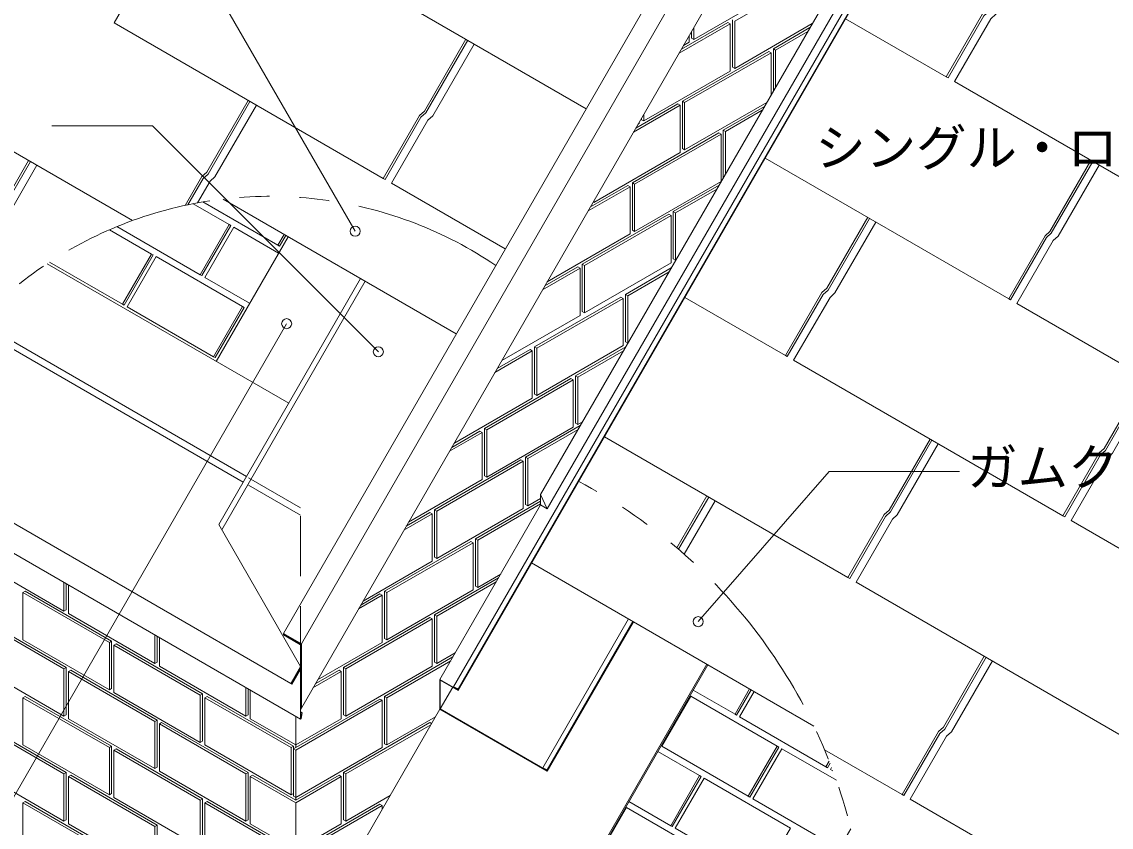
# Model space of a CAD drawing. Units: millimetres, scale not verified. Extents: x -1104 to 1104, y -764 to 764.
# Drawn here: x -814.7 to -469, y -251.2 to 4.3 of the extents above; entities that cross this region are included whole.
import ezdxf
from ezdxf.enums import TextEntityAlignment as Align

# ---------------------------------------------------------------- set-up
doc = ezdxf.new("R2010")
doc.units = ezdxf.units.MM
doc.header["$LTSCALE"] = 3
doc.linetypes.add('USER1', pattern=[9.525, 6.35, -3.175])
doc.linetypes.add('USER2', pattern=[31.75, 15.875, -3.175, 3.175, -3.175, 3.175, -3.175])
for name, color, linetype, lineweight in [('0-4_BOUSUI', 1, 'Continuous', 18), ('0-5_MOJI', 7, 'Continuous', 18), ('0-8_KANAMONO', 4, 'Continuous', 18), ('0-A_single', 6, 'Continuous', 18), ('0-C_tile', 9, 'Continuous', 18)]:
    doc.layers.add(name, color=color, linetype=linetype, lineweight=lineweight)
doc.styles.add('ＭＳ ゴシック', font='')
doc.styles.get('ＭＳ ゴシック').set_extended_font_data('MS Gothic')

msp = doc.modelspace()

# ---------------------------------------------------------------- linework, layer by layer
at = {"layer": '0-4_BOUSUI'}
for p, q in [((-647.956, -150.192), (-512.624, 84.209)), ((-650.09, -145.627), (-519.78, 80.078)), ((-750.882, -51.939), (-676.853, -94.679)), ((-753.057, -103.398), (-730.231, -63.861)), ((-730.024, -116.696), (-806.707, -72.423)), ((-650.09, -148.96), (-650.09, -145.627)), ((-650.09, -145.627), (-647.956, -150.192)), ((-650.09, -148.96), (-647.956, -150.192)), ((-652.925, -167.344), (-563.344, -219.064)), ((-651.369, -293.087), (-597.31, -199.453)), ((-637.648, -270.029), (-597.003, -199.63)), ((-682.04, -213.726), (-708.736, -259.966))]:
    msp.add_line(p, q, dxfattribs=at)
at = {"layer": '0-5_MOJI'}
for points in [[(-786.153, 16.148), (-754.153, 16.148), (-708.956, -62.135)], [(-805.205, -28.729), (-773.205, -28.729), (-701.58, -100.354)], [(-899.295, -355.789), (-883.295, -355.789), (-730.68, -91.451)], [(-517.113, -138.377), (-558.459, -138.377), (-600.1, -185.965)]]:
    msp.add_lwpolyline(points, dxfattribs=at)
for centre in [(-708.956, -62.135), (-730.68, -91.451), (-701.58, -100.354), (-600.1, -185.965)]:
    msp.add_circle(centre, 1.6, dxfattribs=at)
at = {"layer": '0-5_MOJI', "linetype": 'USER2'}
for centre, radius, start, end in [((-735.915, -179.04), 127.98, 55.98175, 158.85361), ((-717.946, -293.129), 171.428, 324.48324, 62.20065)]:
    msp.add_arc(centre, radius, start, end, dxfattribs=at)
at = {"layer": '0-8_KANAMONO'}
for p, q in [((-677.71, -206.657), (-508.355, 86.674)), ((-676.266, -207.773), (-505.224, 88.482)), ((-676.266, -207.301), (-505.632, 88.246)), ((-588.176, 58.915), (-731.703, -189.681)), ((-582.489, 55.632), (-726.016, -192.964)), ((-575.034, 48.177), (-726.334, -213.882)), ((-729.371, -205.563), (-1071.983, -7.756)), ((-726.334, -216.869), (-1071.983, -17.308)), ((-752.228, -155.153), (-707.198, -77.159)), ((-751.266, -156.82), (-705.755, -77.993)), ((-744.471, -141.719), (-830.034, -92.319)), ((-744.459, -141.698), (-830.017, -92.301)), ((-743.439, -139.93), (-828.584, -90.772)), ((-682.04, -204.298), (-650.09, -148.96)), ((-726.247, -200.153), (-752.228, -155.153)), ((-649.42, -232.277), (-622.179, -185.095)), ((-647.976, -232.921), (-620.817, -185.881)), ((-647.976, -233.393), (-620.613, -185.999)), ((-731.703, -189.681), (-726.016, -192.964)), ((-731.703, -189.681), (-731.703, -190.152)), ((-731.703, -190.152), (-726.247, -193.302)), ((-731.616, -190.05), (-731.616, -189.872)), ((-726.103, -193.056), (-731.616, -189.872)), ((-726.16, -193.2), (-731.616, -190.05)), ((-726.247, -200.766), (-726.247, -193.302)), ((-726.16, -213.582), (-726.16, -193.2)), ((-726.103, -213.482), (-726.103, -193.056)), ((-726.016, -213.332), (-726.016, -192.964)), ((-726.247, -200.153), (-726.247, -200.295)), ((-726.247, -200.766), (-726.451, -200.649)), ((-681.953, -213.635), (-677.993, -206.776)), ((-725.747, -214.86), (-726.247, -214.572)), ((-725.834, -214.91), (-726.247, -214.671)), ((-726.138, -216.657), (-726.247, -216.594))]:
    msp.add_line(p, q, dxfattribs=at)
at = {"layer": '0-8_KANAMONO', "linetype": 'USER1'}
for p, q in [((-726.247, -152.24), (-744.471, -141.719)), ((-726.247, -152.213), (-744.459, -141.698)), ((-726.247, -149.856), (-743.439, -139.93)), ((-726.247, -200.153), (-726.247, -149.856))]:
    msp.add_line(p, q, dxfattribs=at)
at = {"layer": '0-8_KANAMONO'}
for points in [[(-726.247, -200.153), (-729.371, -205.563), (-729.044, -205.752), (-726.334, -201.059), (-726.334, -216.869), (-726.064, -216.715), (-725.747, -214.86), (-725.834, -214.91), (-726.138, -216.657), (-726.247, -216.719), (-726.247, -213.732)], [(-726.247, -200.766), (-729.044, -205.611), (-729.248, -205.493), (-726.16, -200.145)]]:
    msp.add_lwpolyline(points, dxfattribs=at)
msp.add_lwpolyline([(-681.953, -204.489), (-681.953, -213.635), (-648.063, -233.201), (-648.063, -233.024), (-649.42, -232.418), (-649.42, -232.277), (-647.976, -232.921), (-647.976, -233.393), (-682.04, -213.726), (-682.04, -204.298), (-676.353, -207.581), (-676.353, -207.404), (-677.71, -206.798), (-677.71, -206.657), (-676.266, -207.301), (-676.266, -207.773)], close=True, dxfattribs=at)
at = {"layer": '0-A_single'}
for p, q in [((-715.198, 22.664), (-635.629, -23.276)), ((-785.462, 3.951), (-700.014, -45.382)), ((-553.278, 5.249), (-521.341, -13.191)), ((-854.582, -15.422), (-779.563, -58.734)), ((-518.742, -14.691), (-433.295, -64.024)), ((-578.794, -38.946), (-501.534, -83.552)), ((-697.416, -46.882), (-661.298, -67.735)), ((-604.309, -83.14), (-572.372, -101.579)), ((-498.936, -85.052), (-413.488, -134.385)), ((-569.773, -103.079), (-484.326, -152.412)), ((-629.825, -127.334), (-552.565, -171.94)), ((-606.832, -162.587), (-597.316, -146.103)), ((-596.744, -146.433), (-606.322, -163.023)), ((-604.523, -164.588), (-594.717, -147.603)), ((-481.728, -153.912), (-396.28, -203.246)), ((-549.967, -173.44), (-464.519, -222.773)), ((-559.954, -226.599), (-535.357, -240.801)), ((-532.759, -242.301), (-447.311, -291.634))]:
    msp.add_line(p, q, dxfattribs=at)
for points in [[(-785.462, 3.951), (-773.928, 23.927), (-772.367, 25.312), (-759.221, 48.08)], [(-494.682, 30.343), (-507.827, 7.575), (-509.389, 6.19), (-520.769, -13.521), (-521.341, -13.191), (-509.807, 6.785), (-508.246, 8.17), (-495.253, 30.673)], [(-518.742, -14.691), (-507.209, 5.285), (-505.648, 6.67), (-492.655, 29.173)], [(-673.202, -1.583), (-686.501, -24.617), (-688.062, -26.002), (-699.442, -45.712), (-700.014, -45.382), (-688.481, -25.406), (-686.919, -24.022), (-673.774, -1.253)], [(-697.416, -46.882), (-685.883, -26.906), (-684.321, -25.522), (-671.175, -2.753)], [(-762.887, -53.935), (-757.601, -44.779), (-756.039, -43.394), (-742.894, -20.626)], [(-742.322, -20.956), (-755.621, -43.99), (-757.182, -45.374), (-762.018, -53.751)], [(-758.972, -53.155), (-755.003, -46.279), (-753.441, -44.894), (-740.296, -22.126)], [(-812.585, -39.668), (-824.557, -60.404), (-825.114, -60.898), (-825.782, -62.054), (-827.343, -63.439), (-838.876, -83.415), (-838.305, -83.745), (-826.925, -64.034), (-825.363, -62.649), (-824.696, -61.493), (-824.138, -60.999), (-812.014, -39.998)], [(-809.987, -41.168), (-821.959, -61.904), (-822.516, -62.398), (-823.184, -63.554), (-824.745, -64.939), (-836.278, -84.915)], [(-474.875, -40.017), (-488.021, -62.786), (-489.583, -64.171), (-500.962, -83.882), (-501.534, -83.552), (-490.001, -63.576), (-488.439, -62.191), (-475.447, -39.687)], [(-498.936, -85.052), (-487.403, -65.076), (-485.841, -63.691), (-472.849, -41.187)], [(-545.713, -58.045), (-558.859, -80.814), (-560.42, -82.198), (-571.8, -101.909), (-572.372, -101.579), (-560.838, -81.603), (-559.277, -80.218), (-546.284, -57.715)], [(-569.773, -103.079), (-558.24, -83.103), (-556.679, -81.718), (-543.686, -59.215)], [(-457.667, -108.878), (-470.813, -131.647), (-472.374, -133.032), (-483.754, -152.742), (-484.326, -152.412), (-472.793, -132.436), (-471.231, -131.052), (-458.239, -108.548)], [(-481.728, -153.912), (-470.194, -133.936), (-468.633, -132.552), (-455.64, -110.048)], [(-525.906, -128.406), (-539.052, -151.175), (-540.614, -152.559), (-551.994, -172.27), (-552.565, -171.94), (-541.032, -151.964), (-539.47, -150.579), (-526.478, -128.076)], [(-549.967, -173.44), (-538.434, -153.464), (-536.872, -152.079), (-523.88, -129.576)], [(-508.698, -197.267), (-521.844, -220.035), (-523.405, -221.42), (-534.785, -241.131), (-535.357, -240.801), (-523.824, -220.825), (-522.262, -219.44), (-509.27, -196.937)], [(-532.759, -242.301), (-521.225, -222.325), (-519.664, -220.94), (-506.672, -198.437)]]:
    msp.add_lwpolyline(points, dxfattribs=at)
at = {"layer": '0-C_tile'}
for p, q in [((-605.41, -4.435), (-590.657, 4.083)), ((-589.935, 3.666), (-590.657, 4.083)), ((-576.223, -4.251), (-564.589, 2.466)), ((-605.091, -20.917), (-577.667, -5.084)), ((-576.945, -5.501), (-577.667, -5.084)), ((-575.501, -4.667), (-576.223, -4.251)), ((-576.223, -17.685), (-576.223, -4.251)), ((-619.843, -29.435), (-606.534, -21.751)), ((-605.812, -22.167), (-606.534, -21.751)), ((-604.369, -21.334), (-605.091, -20.917)), ((-592.1, -30.084), (-579.023, -22.534)), ((-620.968, -46.751), (-593.544, -30.917)), ((-592.822, -31.334), (-593.544, -30.917)), ((-591.379, -30.501), (-592.1, -30.084)), ((-634.277, -54.435), (-622.411, -47.584)), ((-621.689, -48.001), (-622.411, -47.584)), ((-620.246, -47.167), (-620.968, -46.751)), ((-607.977, -55.917), (-593.457, -47.534)), ((-636.845, -72.584), (-609.421, -56.751)), ((-608.699, -57.167), (-609.421, -56.751)), ((-607.256, -56.334), (-607.977, -55.917)), ((-636.123, -73.001), (-636.845, -72.584)), ((-648.711, -79.435), (-638.288, -73.417)), ((-637.567, -73.834), (-638.288, -73.417)), ((-623.133, -82.167), (-608.612, -73.784)), ((-622.411, -82.584), (-623.133, -82.167)), ((-652, -98.834), (-624.576, -83.001)), ((-623.855, -83.417), (-624.576, -83.001)), ((-663.866, -105.685), (-653.444, -99.667)), ((-652.722, -100.084), (-653.444, -99.667)), ((-651.279, -99.251), (-652, -98.834)), ((-639.01, -108.001), (-623.046, -98.784)), ((-667.877, -124.667), (-640.453, -108.834)), ((-639.732, -109.251), (-640.453, -108.834)), ((-638.288, -108.417), (-639.01, -108.001)), ((-654.887, -133.834), (-637.48, -123.784)), ((-678.3, -130.685), (-669.321, -125.501)), ((-668.599, -125.917), (-669.321, -125.501)), ((-667.156, -125.084), (-667.877, -124.667)), ((-683.755, -150.501), (-656.33, -134.667)), ((-655.609, -135.084), (-656.33, -134.667)), ((-654.165, -134.251), (-654.887, -133.834)), ((-670.764, -159.667), (-650.09, -147.731)), ((-692.734, -155.685), (-685.198, -151.334)), ((-684.476, -151.751), (-685.198, -151.334)), ((-683.033, -150.917), (-683.755, -150.501)), ((-699.632, -176.334), (-672.208, -160.501)), ((-671.486, -160.917), (-672.208, -160.501)), ((-670.043, -160.084), (-670.764, -159.667)), ((-683.755, -183.834), (-663.46, -172.117)), ((-814.38, -176.751), (-813.658, -176.334)), ((-786.234, -192.167), (-813.658, -176.334)), ((-707.168, -180.685), (-701.075, -177.167)), ((-700.353, -177.584), (-701.075, -177.167)), ((-698.91, -176.751), (-699.632, -176.334)), ((-800.668, -200.501), (-828.092, -184.667)), ((-712.622, -200.501), (-685.198, -184.667)), ((-684.476, -185.084), (-685.198, -184.667)), ((-683.033, -184.251), (-683.755, -183.834)), ((-786.956, -192.584), (-786.234, -192.167)), ((-785.513, -193.417), (-784.791, -193.001)), ((-757.367, -208.834), (-784.791, -193.001)), ((-801.39, -200.917), (-800.668, -200.501)), ((-711.9, -200.917), (-712.622, -200.501)), ((-699.632, -209.667), (-677.894, -197.117)), ((-799.946, -201.751), (-799.225, -201.334)), ((-771.801, -217.167), (-799.225, -201.334)), ((-714.066, -201.334), (-721.601, -205.685)), ((-713.344, -201.751), (-714.066, -201.334)), ((-814.38, -210.084), (-813.658, -209.667)), ((-786.234, -225.501), (-813.658, -209.667)), ((-758.088, -209.251), (-757.367, -208.834)), ((-756.645, -210.084), (-755.923, -209.667)), ((-728.499, -225.501), (-755.923, -209.667)), ((-728.499, -226.334), (-701.075, -210.501)), ((-700.353, -210.917), (-701.075, -210.501)), ((-698.91, -210.084), (-699.632, -209.667)), ((-772.522, -217.584), (-771.801, -217.167)), ((-800.668, -233.834), (-828.092, -218.001)), ((-771.079, -218.417), (-770.357, -218.001)), ((-742.933, -233.834), (-770.357, -218.001)), ((-712.622, -233.834), (-685.198, -218.001)), ((-684.68, -218.3), (-685.198, -218.001)), ((-786.956, -225.917), (-786.234, -225.501)), ((-785.513, -226.751), (-784.791, -226.334)), ((-757.367, -242.167), (-784.791, -226.334)), ((-729.221, -225.917), (-728.499, -225.501)), ((-727.778, -226.751), (-728.499, -226.334)), ((-727.778, -225.084), (-727.778, -225.917)), ((-801.39, -234.251), (-800.668, -233.834)), ((-799.946, -235.084), (-799.225, -234.667)), ((-771.801, -250.501), (-799.225, -234.667)), ((-743.655, -234.251), (-742.933, -233.834)), ((-742.211, -235.084), (-741.49, -234.667)), ((-727.778, -242.584), (-741.49, -234.667)), ((-727.778, -242.584), (-714.066, -234.667)), ((-713.344, -235.084), (-714.066, -234.667)), ((-711.9, -234.251), (-712.622, -233.834)), ((-727.778, -241.751), (-727.778, -242.584)), ((-814.38, -243.417), (-813.658, -243.001)), ((-786.234, -258.834), (-813.658, -243.001)), ((-758.088, -242.584), (-757.367, -242.167)), ((-756.645, -243.417), (-755.923, -243.001)), ((-728.499, -258.834), (-755.923, -243.001)), ((-728.499, -259.667), (-701.075, -243.834)), ((-700.353, -244.251), (-701.075, -243.834)), ((-772.522, -250.917), (-771.801, -250.501))]:
    msp.add_line(p, q, dxfattribs=at)
for points in [[(-601.482, 2.367), (-601.482, -1.334), (-574.058, 14.499), (-574.058, 29.499), (-591.697, 19.315)], [(-561.068, 8.565), (-561.068, 20.333), (-588.492, 4.499), (-588.492, -10.501), (-563.867, 3.716)], [(-617.359, -25.133), (-617.359, -27.167), (-589.935, -11.334), (-589.935, 3.666), (-606.131, -5.685)], [(-588.492, -10.501), (-589.214, -10.084), (-589.214, 4.916)], [(-601.482, -1.334), (-602.204, -0.917), (-602.204, 1.117)], [(-565.311, 1.216), (-575.501, -4.667), (-575.501, -16.435)], [(-604.688, -3.185), (-602.926, -2.167), (-602.926, -0.133)], [(-576.945, -18.935), (-576.945, -5.501), (-604.369, -21.334), (-604.369, -36.334), (-578.301, -21.284)], [(-633.236, -52.633), (-633.236, -53.001), (-605.812, -37.167), (-605.812, -22.167), (-620.565, -30.685)], [(-604.369, -36.334), (-605.091, -35.917), (-605.091, -20.917)], [(-579.745, -23.784), (-591.379, -30.501), (-591.379, -43.935)], [(-619.122, -28.185), (-618.803, -28.001), (-618.803, -27.633)], [(-617.359, -27.167), (-618.081, -26.751), (-618.081, -26.383)], [(-592.057, -45.109), (-592.1, -45.084), (-592.1, -30.084)], [(-647.989, -78.185), (-621.689, -63.001), (-621.689, -48.001), (-634.999, -55.685)], [(-620.246, -62.167), (-620.968, -61.751), (-620.968, -46.751)], [(-594.178, -48.784), (-607.256, -56.334), (-607.256, -71.334), (-607.169, -71.284)], [(-760.345, -53.414), (-748.908, -60.016), (-758.094, -75.926), (-784.54, -60.658)], [(-731.47, -63.146), (-733.454, -66.582), (-757.239, -52.849)], [(-607.256, -71.334), (-607.977, -70.917), (-607.977, -55.917)], [(-786.897, -61.654), (-773.548, -69.361), (-782.734, -85.271), (-805.904, -71.893)], [(-748.908, -60.016), (-748.398, -60.311), (-757.583, -76.221), (-758.094, -75.926)], [(-742.421, -84.975), (-756.65, -76.76), (-747.465, -60.85), (-733.235, -69.065)], [(-730.959, -63.441), (-732.943, -66.877), (-733.454, -66.582)], [(-773.548, -69.361), (-773.038, -69.655), (-782.223, -85.565), (-782.734, -85.271)], [(-636.123, -88.001), (-636.845, -87.584), (-636.845, -72.584)], [(-662.423, -103.185), (-637.567, -88.834), (-637.567, -73.834), (-649.432, -80.685)], [(-609.334, -75.034), (-622.411, -82.584), (-622.411, -97.584), (-622.324, -97.534)], [(-622.411, -97.584), (-623.133, -97.167), (-623.133, -82.167)], [(-744.68, -86.027), (-744.17, -86.322), (-753.356, -102.232), (-753.866, -101.937)], [(-677.578, -129.435), (-652.722, -115.084), (-652.722, -100.084), (-664.588, -106.935)], [(-651.279, -114.251), (-652, -113.834), (-652, -98.834)], [(-623.767, -100.034), (-638.288, -108.417), (-638.288, -123.417), (-636.758, -122.534)], [(-638.288, -123.417), (-639.01, -123.001), (-639.01, -108.001)], [(-692.012, -154.435), (-668.599, -140.917), (-668.599, -125.917), (-679.022, -131.935)], [(-667.156, -140.084), (-667.877, -139.667), (-667.877, -124.667)], [(-638.201, -125.034), (-654.165, -134.251), (-654.165, -149.251), (-650.09, -146.898)], [(-654.165, -149.251), (-654.887, -148.834), (-654.887, -133.834)], [(-650.09, -148.565), (-670.043, -160.084), (-670.043, -175.084), (-662.739, -170.867)], [(-706.446, -179.435), (-684.476, -166.751), (-684.476, -151.751), (-693.455, -156.935)], [(-683.033, -165.917), (-683.755, -165.501), (-683.755, -150.501)], [(-801.39, -173.535), (-801.39, -182.584), (-828.814, -166.751), (-828.814, -157.702)], [(-670.043, -175.084), (-670.764, -174.667), (-670.764, -159.667)], [(-801.39, -182.584), (-800.668, -182.167), (-800.668, -173.952)], [(-772.522, -190.202), (-772.522, -199.251), (-799.946, -183.417), (-799.946, -174.369)], [(-664.182, -173.367), (-683.033, -184.251), (-683.033, -199.251), (-677.172, -195.867)], [(-720.88, -204.435), (-700.353, -192.584), (-700.353, -177.584), (-707.889, -181.935)], [(-698.91, -191.751), (-699.632, -191.334), (-699.632, -176.334)], [(-683.033, -199.251), (-683.755, -198.834), (-683.755, -183.834)], [(-786.956, -207.584), (-786.234, -207.167), (-786.234, -192.167)], [(-772.522, -199.251), (-771.801, -198.834), (-771.801, -190.619)], [(-743.655, -206.869), (-743.655, -215.917), (-771.079, -200.084), (-771.079, -191.035)], [(-801.39, -215.917), (-800.668, -215.501), (-800.668, -200.501)], [(-711.9, -215.917), (-712.622, -215.501), (-712.622, -200.501)], [(-678.616, -198.367), (-698.91, -210.084), (-698.91, -225.084), (-683.441, -216.153)], [(-727.778, -216.035), (-727.778, -225.084), (-713.344, -216.751), (-713.344, -201.751), (-722.323, -206.935)], [(-743.655, -215.917), (-742.933, -215.501), (-742.933, -207.285)], [(-583.747, -207.283), (-588.391, -215.326), (-601.647, -207.672)], [(-758.088, -224.251), (-757.367, -223.834), (-757.367, -208.834)], [(-727.778, -216.035), (-727.778, -225.084), (-742.211, -216.751), (-742.211, -207.702)], [(-698.91, -225.084), (-699.632, -224.667), (-699.632, -209.667)], [(-583.237, -207.578), (-587.88, -215.62), (-588.391, -215.326)], [(-558.487, -230.197), (-559.523, -231.992), (-586.947, -216.159), (-582.304, -208.117)], [(-772.522, -232.584), (-771.801, -232.167), (-771.801, -217.167)], [(-684.885, -218.653), (-711.9, -234.251), (-711.9, -249.251), (-697.875, -241.153)], [(-786.956, -240.917), (-786.234, -240.501), (-786.234, -225.501)], [(-729.221, -240.917), (-728.499, -240.501), (-728.499, -225.501)], [(-727.778, -241.751), (-728.499, -241.334), (-728.499, -226.334)], [(-612.873, -227.118), (-599.618, -234.771), (-608.803, -250.681), (-622.059, -243.028)], [(-574.978, -225.427), (-574.467, -225.721), (-583.653, -241.631), (-584.163, -241.337)], [(-551.616, -251.631), (-555.296, -258.003), (-582.72, -242.17), (-573.534, -226.26), (-556.228, -236.252)], [(-558.212, -230.899), (-559.013, -232.287), (-559.523, -231.992)], [(-801.39, -249.251), (-800.668, -248.834), (-800.668, -233.834)], [(-743.655, -249.251), (-742.933, -248.834), (-742.933, -233.834)], [(-711.9, -249.251), (-712.622, -248.834), (-712.622, -233.834)], [(-599.618, -234.771), (-599.107, -235.066), (-608.293, -250.976), (-608.803, -250.681)], [(-557.308, -233.272), (-558.08, -232.826), (-557.714, -232.192)], [(-758.088, -257.584), (-757.367, -257.167), (-757.367, -242.167)], [(-700.353, -245.446), (-700.353, -244.251), (-727.778, -260.084), (-727.778, -275.084), (-712.431, -266.224)], [(-772.522, -265.917), (-771.801, -265.501), (-771.801, -250.501)]]:
    msp.add_lwpolyline(points, dxfattribs=at)
for points in [[(-592.822, -31.334), (-620.246, -47.167), (-620.246, -62.167), (-592.822, -46.334)], [(-608.699, -57.167), (-636.123, -73.001), (-636.123, -88.001), (-608.699, -72.167)], [(-753.866, -101.937), (-781.29, -86.104), (-772.105, -70.194), (-744.68, -86.027)], [(-623.855, -83.417), (-651.279, -99.251), (-651.279, -114.251), (-623.855, -98.417)], [(-639.732, -109.251), (-667.156, -125.084), (-667.156, -140.084), (-639.732, -124.251)], [(-655.609, -135.084), (-683.033, -150.917), (-683.033, -165.917), (-655.609, -150.084)], [(-671.486, -160.917), (-698.91, -176.751), (-698.91, -191.751), (-671.486, -175.917)], [(-814.38, -176.751), (-786.956, -192.584), (-786.956, -207.584), (-814.38, -191.751)], [(-828.814, -185.084), (-801.39, -200.917), (-801.39, -215.917), (-828.814, -200.084)], [(-684.476, -185.084), (-711.9, -200.917), (-711.9, -215.917), (-684.476, -200.084)], [(-785.513, -193.417), (-758.088, -209.251), (-758.088, -224.251), (-785.513, -208.417)], [(-799.946, -201.751), (-772.522, -217.584), (-772.522, -232.584), (-799.946, -216.751)], [(-814.38, -210.084), (-786.956, -225.917), (-786.956, -240.917), (-814.38, -225.084)], [(-756.645, -210.084), (-729.221, -225.917), (-729.221, -240.917), (-756.645, -225.084)], [(-584.163, -241.337), (-611.587, -225.503), (-602.402, -209.594), (-574.978, -225.427)], [(-700.353, -210.917), (-727.778, -226.751), (-727.778, -241.751), (-700.353, -225.917)], [(-828.814, -218.417), (-801.39, -234.251), (-801.39, -249.251), (-828.814, -233.417)], [(-771.079, -218.417), (-743.655, -234.251), (-743.655, -249.251), (-771.079, -233.417)], [(-785.513, -226.751), (-758.088, -242.584), (-758.088, -257.584), (-785.513, -241.751)], [(-799.946, -235.084), (-772.522, -250.917), (-772.522, -265.917), (-799.946, -250.084)], [(-742.211, -235.084), (-727.778, -243.417), (-727.778, -258.417), (-742.211, -250.084)], [(-713.344, -235.084), (-727.778, -243.417), (-727.778, -258.417), (-713.344, -250.084)], [(-579.936, -267.348), (-607.36, -251.514), (-598.174, -235.605), (-570.75, -251.438)], [(-814.38, -243.417), (-786.956, -259.251), (-786.956, -274.251), (-814.38, -258.417)], [(-756.645, -243.417), (-729.221, -259.251), (-729.221, -274.251), (-756.645, -258.417)], [(-604.576, -276.692), (-632, -260.859), (-622.814, -244.949), (-595.39, -260.782)]]:
    msp.add_lwpolyline(points, close=True, dxfattribs=at)

# ---------------------------------------------------------------- texts
at = {"layer": '0-5_MOJI', "style": 'ＭＳ ゴシック'}
for s, p in [('シングル・ロフティ－', (-562.92, -45.007)), ('ガムクールＭ2', (-514.713, -146.377))]:
    msp.add_text(s, height=11.73, dxfattribs=at).set_placement(p, align=Align.BOTTOM_LEFT)

doc.saveas('drawing.dxf')
